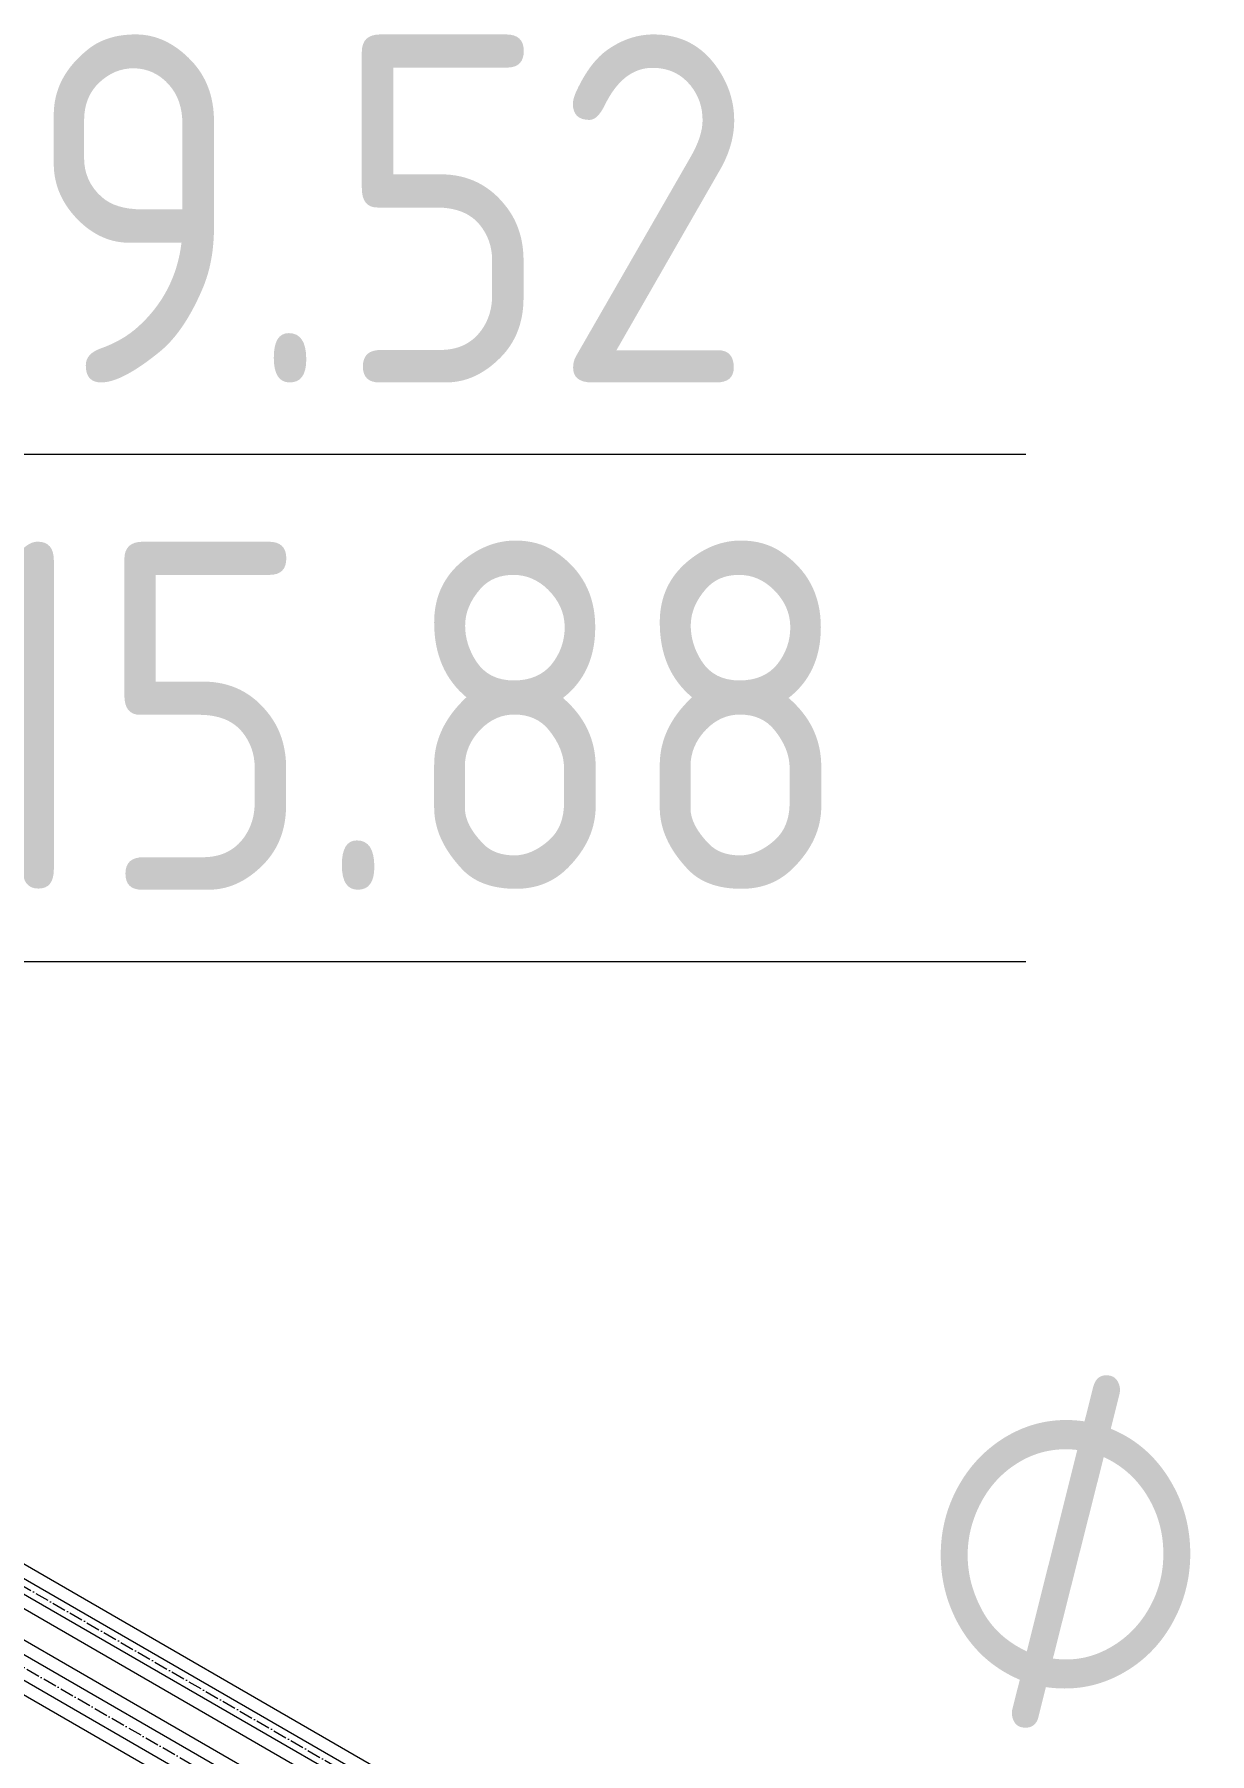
# Model space of a CAD drawing. Header units: millimetres. Extents: x -88595 to 880822, y -1054509 to -148035.
# Drawn here: x 388180 to 389025, y -328737 to -327502 of the extents above; entities that cross this region are included whole.
import ezdxf

# ---------------------------------------------------------------- set-up
doc = ezdxf.new("R2010")
doc.units = ezdxf.units.MM
doc.linetypes.add('$12$ADSK_Осевая', pattern=[14, 10, -2, 0, -2])
for name, color, linetype, lineweight in [('Изоляция', 7, 'Continuous', 18), ('Марки', 7, 'Continuous', 20), ('Трубопровод', 7, 'Continuous', 18)]:
    doc.layers.add(name, color=color, linetype=linetype, lineweight=lineweight)
doc.styles.add('$10$GOST Common', font='GOST_Common.ttf', dxfattribs={"width": 0.9, "height": 250})
doc.styles.add('$6$GOST Common_1', font='GOST_Common.ttf', dxfattribs={"width": 0.9, "height": 250})

# ---------------------------------------------------------------- blocks, each defined once
blk = doc.blocks.new('$0$ADSK_M_Трубы - Диаметр_10-3265709-В_ОВ3_1')
at = {"layer": 'Марки'}
blk.add_line((-18838.4, 4128.3), (-17838.4, 4128.3), dxfattribs=at)

msp = doc.modelspace()

# ---------------------------------------------------------------- linework, layer by layer
at = {"layer": 'Изоляция', "color": 190, "true_color": 0x8000ff}
for p, q in [((391030.1, -330250.7), (386811.2, -327814.9)), ((386794.8, -327837.2), (391016.4, -330274.6))]:
    msp.add_line(p, q, dxfattribs=at)
at = {"layer": 'Изоляция', "color": 134, "true_color": 0x00a6a6}
for p, q in [((391012.5, -330295.1), (386806.4, -327866.7)), ((386786.6, -327894.4), (390995.5, -330324.4))]:
    msp.add_line(p, q, dxfattribs=at)
at = {"layer": 'Трубопровод', "color": 190, "linetype": '$12$ADSK_Осевая', "true_color": 0x8000ff}
msp.add_line((386801.7, -327825.3), (391023.3, -330262.6), dxfattribs=at)
msp.add_line((386801.7, -327825.3), (391023.3, -330262.6), dxfattribs=at)
at = {"layer": 'Трубопровод', "color": 190, "true_color": 0x8000ff}
for p, q in [((391025.6, -330258.5), (386804.1, -327821.2)), ((386799.3, -327829.4), (391020.9, -330266.8))]:
    msp.add_line(p, q, dxfattribs=at)
at = {"layer": 'Трубопровод', "color": 134, "true_color": 0x00a6a6}
for p, q in [((391008, -330302.9), (386799.1, -327872.9)), ((386791.1, -327886.6), (391000, -330316.6))]:
    msp.add_line(p, q, dxfattribs=at)
at = {"layer": 'Трубопровод', "color": 134, "linetype": '$12$ADSK_Осевая', "true_color": 0x00a6a6}
msp.add_line((386795.1, -327879.7), (391004, -330309.8), dxfattribs=at)
msp.add_line((386795.1, -327879.7), (391004, -330309.8), dxfattribs=at)

# ---------------------------------------------------------------- block references
at = {"layer": 'Марки'}
for p in [(406731.1, -331932), (406731.1, -332296.4)]:
    msp.add_blockref('$0$ADSK_M_Трубы - Диаметр_10-3265709-В_ОВ3_1', p, dxfattribs=at)

# ---------------------------------------------------------------- texts
at = {"layer": 'Марки', "lineweight": 9, "char_height": 250, "attachment_point": 1}
for s, insert, width, style in [('9.52', (388174.4, -327502.1), 663.797, '$10$GOST Common'), ('15.88', (388117.7, -327866.5), 800.886, '$10$GOST Common'), ('\\fGOST Common|b0|i0|c254|p34|;\\W.9;⌀', (388816.2, -328454.2), 245.316, '$6$GOST Common_1')]:
    msp.add_mtext(s, dxfattribs=dict(at, insert=insert, width=width, style=style))

doc.saveas('drawing.dxf')
